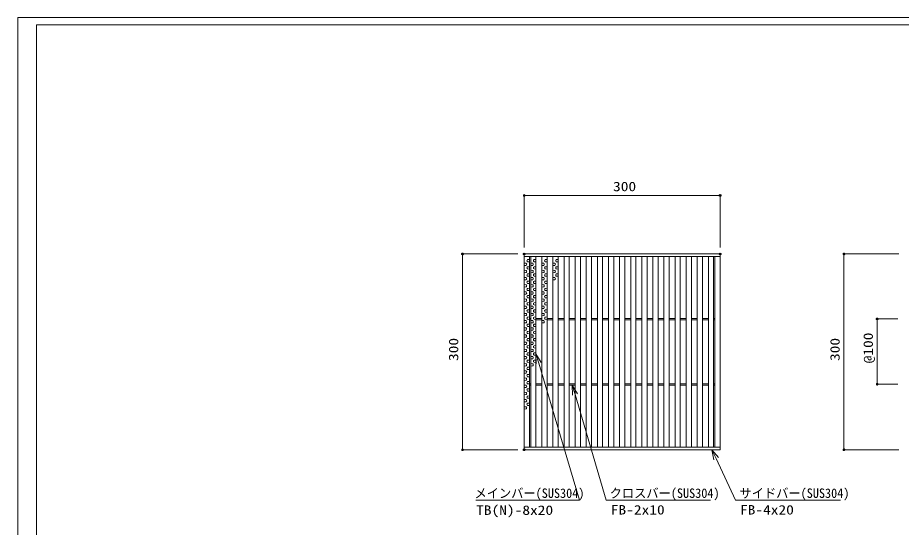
# Model space of a CAD drawing. Units: millimetres on the paper. Extents: x -216 to 216, y -153 to 153.
# Drawn here: x -215.3 to 55.3, y -3.6 to 152.7 of the extents above; entities that cross this region are included whole.
import ezdxf
from ezdxf.enums import TextEntityAlignment as Align

# ---------------------------------------------------------------- set-up
doc = ezdxf.new("R2010")
doc.units = ezdxf.units.MM
doc.header["$PDMODE"] = 32
doc.header["$PDSIZE"] = 0.5
for name, color, linetype, lineweight in [('0-0_A1FRAME', 1, 'Continuous', 9), ('0-2_蓋', 3, 'Continuous', 9), ('0-3_寸法', 4, 'Continuous', 9), ('0-4_0', 7, 'Continuous', 9)]:
    doc.layers.add(name, color=color, linetype=linetype, lineweight=lineweight)
doc.layers.add('0-5_Defpoints', color=7, linetype='Continuous')
doc.styles.add('ＭＳ ゴシック', font='')
doc.styles.get('ＭＳ ゴシック').set_extended_font_data('MS Gothic')

# ---------------------------------------------------------------- blocks, each defined once
blk = doc.blocks.new('_Dot')
at = {"layer": '0-4_0'}
for p, q in [((-0.5, 0), (-1, 0)), ((0.489, 0.1), (-0.489, 0.1)), ((0.399, 0.3), (-0.399, 0.3)), ((0.458, -0.199), (-0.458, -0.199)), ((0.3, -0.399), (-0.3, -0.399))]:
    blk.add_line(p, q, dxfattribs=at)
for points in [[(0.5, 0), (0.496, 0.063), (0.484, 0.124), (0.465, 0.184), (0.438, 0.241), (0.405, 0.294), (0.364, 0.342), (0.319, 0.385), (0.268, 0.422), (0.213, 0.452), (0.155, 0.476), (0.094, 0.491), (0.031, 0.499), (-0.031, 0.499), (-0.094, 0.491), (-0.155, 0.476), (-0.213, 0.452), (-0.268, 0.422), (-0.319, 0.385), (-0.364, 0.342), (-0.405, 0.294), (-0.438, 0.241), (-0.465, 0.184), (-0.484, 0.124), (-0.496, 0.063), (-0.5, 0), (0, 0)], [(-0.5, 0), (-0.496, -0.063), (-0.484, -0.124), (-0.465, -0.184), (-0.438, -0.241), (-0.405, -0.294), (-0.364, -0.342), (-0.319, -0.385), (-0.268, -0.422), (-0.213, -0.452), (-0.155, -0.476), (-0.094, -0.491), (-0.031, -0.499), (0.031, -0.499), (0.094, -0.491), (0.155, -0.476), (0.213, -0.452), (0.268, -0.422), (0.319, -0.385), (0.364, -0.342), (0.405, -0.294), (0.438, -0.241), (0.465, -0.184), (0.484, -0.124), (0.496, -0.063), (0.5, 0), (0, 0)]]:
    blk.add_lwpolyline(points, close=True, dxfattribs=at)
blk = doc.blocks.new('U31')
at = {"layer": '0-2_蓋'}
for p, q in [((0.2, 3.086), (0.8, 3.12)), ((-0.2, 1.986), (-0.8, 2.02)), ((-0.2, 1.314), (-0.8, 1.28)), ((0.2, 2.414), (0.8, 2.38)), ((0.2, 0.886), (0.8, 0.92)), ((0.2, 0.214), (0.8, 0.18)), ((-0.2, -0.214), (-0.8, -0.18)), ((-0.2, -0.886), (-0.8, -0.92)), ((-0.2, -2.414), (-0.8, -2.38)), ((0.2, -1.314), (0.8, -1.28)), ((0.2, -1.986), (0.8, -2.02)), ((-0.2, -3.086), (-0.8, -3.12))]:
    blk.add_line(p, q, dxfattribs=at)
for centre, start, end in [((0.484, 2.75), 130.27175, 229.72825), ((-0.484, 1.65), 310.27175, 49.72825), ((0.484, 0.55), 130.27175, 229.72825), ((-0.484, -0.55), 310.27175, 49.72825), ((-0.484, -2.75), 310.27175, 49.72825), ((0.484, -1.65), 130.27175, 229.72825)]:
    blk.add_arc(centre, 0.44, start, end, dxfattribs=at)
blk = doc.blocks.new('U30')
at = {"layer": '0-2_蓋'}
for p in [(0, 0), (0, -6.6), (0, -13.2), (0, -19.8), (0, -26.4), (0, -33), (0, -39.6)]:
    blk.add_blockref('U31', p, dxfattribs=at)
blk = doc.blocks.new('U32')
at = {"layer": '0-2_蓋'}
for p, q in [((0.2, 3.086), (0.8, 3.12)), ((-0.2, 1.986), (-0.8, 2.02)), ((-0.2, 1.314), (-0.8, 1.28)), ((0.2, 2.414), (0.8, 2.38)), ((0.2, 0.886), (0.8, 0.92)), ((0.2, 0.214), (0.8, 0.18)), ((-0.2, -0.214), (-0.8, -0.18)), ((-0.2, -0.886), (-0.8, -0.92)), ((-0.2, -2.414), (-0.8, -2.38)), ((0.2, -1.314), (0.8, -1.28)), ((0.2, -1.986), (0.8, -2.02)), ((-0.2, -3.086), (-0.8, -3.12))]:
    blk.add_line(p, q, dxfattribs=at)
for centre, start, end in [((0.484, 2.75), 130.27175, 229.72825), ((-0.484, 1.65), 310.27175, 49.72825), ((0.484, 0.55), 130.27175, 229.72825), ((-0.484, -0.55), 310.27175, 49.72825), ((-0.484, -2.75), 310.27175, 49.72825), ((0.484, -1.65), 130.27175, 229.72825)]:
    blk.add_arc(centre, 0.44, start, end, dxfattribs=at)
blk = doc.blocks.new('U33')
at = {"layer": '0-2_蓋'}
for p in [(0, 0), (0, -6.6), (0, -13.2), (0, -19.8), (0, -26.4)]:
    blk.add_blockref('U32', p, dxfattribs=at)
blk = doc.blocks.new('U35')
at = {"layer": '0-2_蓋'}
for p, q in [((0.2, 3.086), (0.8, 3.12)), ((-0.2, 1.986), (-0.8, 2.02)), ((-0.2, 1.314), (-0.8, 1.28)), ((0.2, 2.414), (0.8, 2.38)), ((0.2, 0.886), (0.8, 0.92)), ((0.2, 0.214), (0.8, 0.18)), ((-0.2, -0.214), (-0.8, -0.18)), ((-0.2, -0.886), (-0.8, -0.92)), ((-0.2, -2.414), (-0.8, -2.38)), ((0.2, -1.314), (0.8, -1.28)), ((0.2, -1.986), (0.8, -2.02)), ((-0.2, -3.086), (-0.8, -3.12))]:
    blk.add_line(p, q, dxfattribs=at)
for centre, start, end in [((0.484, 2.75), 130.27175, 229.72825), ((-0.484, 1.65), 310.27175, 49.72825), ((0.484, 0.55), 130.27175, 229.72825), ((-0.484, -0.55), 310.27175, 49.72825), ((-0.484, -2.75), 310.27175, 49.72825), ((0.484, -1.65), 130.27175, 229.72825)]:
    blk.add_arc(centre, 0.44, start, end, dxfattribs=at)
blk = doc.blocks.new('U34')
at = {"layer": '0-2_蓋'}
for p in [(0, 0), (0, -6.6), (0, -13.2)]:
    blk.add_blockref('U35', p, dxfattribs=at)
blk = doc.blocks.new('U37')
at = {"layer": '0-2_蓋'}
for p, q in [((0.2, 3.086), (0.8, 3.12)), ((-0.2, 1.986), (-0.8, 2.02)), ((-0.2, 1.314), (-0.8, 1.28)), ((0.2, 2.414), (0.8, 2.38)), ((0.2, 0.886), (0.8, 0.92)), ((0.2, 0.214), (0.8, 0.18)), ((-0.2, -0.214), (-0.8, -0.18)), ((-0.2, -0.886), (-0.8, -0.92)), ((-0.2, -2.414), (-0.8, -2.38)), ((0.2, -1.314), (0.8, -1.28)), ((0.2, -1.986), (0.8, -2.02)), ((-0.2, -3.086), (-0.8, -3.12))]:
    blk.add_line(p, q, dxfattribs=at)
for centre, start, end in [((0.484, 2.75), 130.27175, 229.72825), ((-0.484, 1.65), 310.27175, 49.72825), ((0.484, 0.55), 130.27175, 229.72825), ((-0.484, -0.55), 310.27175, 49.72825), ((-0.484, -2.75), 310.27175, 49.72825), ((0.484, -1.65), 130.27175, 229.72825)]:
    blk.add_arc(centre, 0.44, start, end, dxfattribs=at)
blk = doc.blocks.new('U36')
at = {"layer": '0-2_蓋'}
blk.add_blockref('U37', (0, 0), dxfattribs=at)
blk = doc.blocks.new('MLeader3')
at = {"layer": '0-3_寸法'}
for p, q in [((-56.603, 49.631), (-55.747, 46.756)), ((-43.605, 4.759), (-74.984, 4.759))]:
    blk.add_line(p, q, dxfattribs=at)
for points in [[(-56.517, 46.527), (-56.603, 49.631), (-54.977, 46.985)], [(-55.747, 46.756), (-43.245, 4.759), (-43.605, 4.759)]]:
    blk.add_lwpolyline(points, dxfattribs=at)
at = {"layer": '0-3_寸法', "style": 'ＭＳ ゴシック'}
for s, width, p in [('メインバー(SUS304)', 0.95, (-75.426, 4.604)), ('TB(N)-8x20', 1.2, (-74.925, -0.596))]:
    blk.add_text(s, height=2.889, dxfattribs=dict(at, width=width)).set_placement(p, align=Align.BOTTOM_LEFT)
blk = doc.blocks.new('MLeader4')
at = {"layer": '0-3_寸法'}
for p, q in [((-45.503, 40.023), (-44.651, 37.146)), ((-34.699, 4.759), (-3.152, 4.759))]:
    blk.add_line(p, q, dxfattribs=at)
for points in [[(-45.422, 36.918), (-45.503, 40.023), (-43.88, 37.375)], [(-44.651, 37.146), (-35.059, 4.759), (-34.699, 4.759)]]:
    blk.add_lwpolyline(points, dxfattribs=at)
at = {"layer": '0-3_寸法', "style": 'ＭＳ ゴシック'}
for s, width, p in [('クロスバー(SUS304)', 0.95, (-34.032, 4.604)), ('FB-2x10', 1.2, (-33.699, -0.487))]:
    blk.add_text(s, height=2.889, dxfattribs=dict(at, width=width)).set_placement(p, align=Align.BOTTOM_LEFT)
blk = doc.blocks.new('MLeader5')
at = {"layer": '0-3_寸法'}
for p, q in [((-2.704, 20.223), (-1.437, 17.504)), ((4.862, 4.759), (36.6, 4.759))]:
    blk.add_line(p, q, dxfattribs=at)
for points in [[(-2.166, 17.164), (-2.704, 20.223), (-0.708, 17.843)], [(-1.437, 17.504), (4.502, 4.759), (4.862, 4.759)]]:
    blk.add_lwpolyline(points, dxfattribs=at)
at = {"layer": '0-3_寸法', "style": 'ＭＳ ゴシック'}
for s, width, p in [('サイドバー(SUS304)', 0.95, (5.72, 4.604)), ('FB-4x20', 1.2, (5.862, -0.487))]:
    blk.add_text(s, height=2.889, dxfattribs=dict(at, width=width)).set_placement(p, align=Align.BOTTOM_LEFT)

msp = doc.modelspace()

# ---------------------------------------------------------------- linework, layer by layer
at = {"layer": '0-0_A1FRAME'}
msp.add_line((-209.574, 150.497), (-209.574, -150.485), dxfattribs=at)
msp.add_lwpolyline([(-215.321, 152.653), (-215.321, -152.64), (215.339, -152.64), (215.339, 152.653)], close=True, dxfattribs=at)
msp.add_lwpolyline([(199.534, -150.485), (199.534, 150.497), (-209.574, 150.497)], dxfattribs=at)
at = {"layer": '0-2_蓋'}
for p, q in [((-60.203, 20.223), (-60.203, 80.223)), ((-60.203, 80.223), (-0.203, 80.223)), ((-60.203, 79.423), (-0.203, 79.423)), ((-58.603, 21.023), (-58.603, 79.423)), ((-58.203, 21.023), (-58.203, 79.423)), ((-56.603, 21.023), (-56.603, 79.423)), ((-54.803, 21.023), (-54.803, 79.423)), ((-53.203, 21.023), (-53.203, 79.423)), ((-51.403, 21.023), (-51.403, 79.423)), ((-49.803, 21.023), (-49.803, 79.423)), ((-48.003, 21.023), (-48.003, 79.423)), ((-46.403, 21.023), (-46.403, 79.423)), ((-44.603, 21.023), (-44.603, 79.423)), ((-43.003, 21.023), (-43.003, 79.423)), ((-41.203, 21.023), (-41.203, 79.423)), ((-39.603, 21.023), (-39.603, 79.423)), ((-37.803, 21.023), (-37.803, 79.423)), ((-36.203, 21.023), (-36.203, 79.423)), ((-34.403, 21.023), (-34.403, 79.423)), ((-32.803, 21.023), (-32.803, 79.423)), ((-31.003, 21.023), (-31.003, 79.423)), ((-29.403, 21.023), (-29.403, 79.423)), ((-27.603, 21.023), (-27.603, 79.423)), ((-26.003, 21.023), (-26.003, 79.423)), ((-24.203, 21.023), (-24.203, 79.423)), ((-22.603, 21.023), (-22.603, 79.423)), ((-20.803, 21.023), (-20.803, 79.423)), ((-19.203, 21.023), (-19.203, 79.423)), ((-17.403, 21.023), (-17.403, 79.423)), ((-15.803, 21.023), (-15.803, 79.423)), ((-14.003, 21.023), (-14.003, 79.423)), ((-12.403, 21.023), (-12.403, 79.423)), ((-10.603, 21.023), (-10.603, 79.423)), ((-9.003, 21.023), (-9.003, 79.423)), ((-7.203, 21.023), (-7.203, 79.423)), ((-5.603, 21.023), (-5.603, 79.423)), ((-3.803, 21.023), (-3.803, 79.423)), ((-2.203, 21.023), (-2.203, 79.423)), ((-1.803, 21.023), (-1.803, 79.423)), ((-0.203, 20.223), (-0.203, 80.223)), ((-58.603, 60.423), (-58.203, 60.423)), ((-58.603, 60.023), (-58.203, 60.023)), ((-56.603, 60.423), (-54.803, 60.423)), ((-56.603, 60.023), (-54.803, 60.023)), ((-53.203, 60.423), (-51.403, 60.423)), ((-53.203, 60.023), (-51.403, 60.023)), ((-49.803, 60.423), (-48.003, 60.423)), ((-49.803, 60.023), (-48.003, 60.023)), ((-46.403, 60.423), (-44.603, 60.423)), ((-46.403, 60.023), (-44.603, 60.023)), ((-43.003, 60.423), (-41.203, 60.423)), ((-43.003, 60.023), (-41.203, 60.023)), ((-39.603, 60.423), (-37.803, 60.423)), ((-39.603, 60.023), (-37.803, 60.023)), ((-36.203, 60.423), (-34.403, 60.423)), ((-36.203, 60.023), (-34.403, 60.023)), ((-32.803, 60.423), (-31.003, 60.423)), ((-32.803, 60.023), (-31.003, 60.023)), ((-29.403, 60.423), (-27.603, 60.423)), ((-29.403, 60.023), (-27.603, 60.023)), ((-26.003, 60.423), (-24.203, 60.423)), ((-26.003, 60.023), (-24.203, 60.023)), ((-22.603, 60.423), (-20.803, 60.423)), ((-22.603, 60.023), (-20.803, 60.023)), ((-19.203, 60.423), (-17.403, 60.423)), ((-19.203, 60.023), (-17.403, 60.023)), ((-15.803, 60.423), (-14.003, 60.423)), ((-15.803, 60.023), (-14.003, 60.023)), ((-12.403, 60.423), (-10.603, 60.423)), ((-12.403, 60.023), (-10.603, 60.023)), ((-9.003, 60.423), (-7.203, 60.423)), ((-9.003, 60.023), (-7.203, 60.023)), ((-5.603, 60.423), (-3.803, 60.423)), ((-5.603, 60.023), (-3.803, 60.023)), ((-1.803, 60.423), (-2.203, 60.423)), ((-1.803, 60.023), (-2.203, 60.023)), ((-58.603, 40.423), (-58.203, 40.423)), ((-58.603, 40.023), (-58.203, 40.023)), ((-56.603, 40.423), (-54.803, 40.423)), ((-56.603, 40.023), (-54.803, 40.023)), ((-53.203, 40.423), (-51.403, 40.423)), ((-53.203, 40.023), (-51.403, 40.023)), ((-49.803, 40.423), (-48.003, 40.423)), ((-49.803, 40.023), (-48.003, 40.023)), ((-46.403, 40.423), (-44.603, 40.423)), ((-46.403, 40.023), (-44.603, 40.023)), ((-43.003, 40.423), (-41.203, 40.423)), ((-43.003, 40.023), (-41.203, 40.023)), ((-39.603, 40.423), (-37.803, 40.423)), ((-39.603, 40.023), (-37.803, 40.023)), ((-36.203, 40.423), (-34.403, 40.423)), ((-36.203, 40.023), (-34.403, 40.023)), ((-32.803, 40.423), (-31.003, 40.423)), ((-32.803, 40.023), (-31.003, 40.023)), ((-29.403, 40.423), (-27.603, 40.423)), ((-29.403, 40.023), (-27.603, 40.023)), ((-26.003, 40.423), (-24.203, 40.423)), ((-26.003, 40.023), (-24.203, 40.023)), ((-22.603, 40.423), (-20.803, 40.423)), ((-22.603, 40.023), (-20.803, 40.023)), ((-19.203, 40.423), (-17.403, 40.423)), ((-19.203, 40.023), (-17.403, 40.023)), ((-15.803, 40.423), (-14.003, 40.423)), ((-15.803, 40.023), (-14.003, 40.023)), ((-12.403, 40.423), (-10.603, 40.423)), ((-12.403, 40.023), (-10.603, 40.023)), ((-9.003, 40.423), (-7.203, 40.423)), ((-9.003, 40.023), (-7.203, 40.023)), ((-5.603, 40.423), (-3.803, 40.423)), ((-5.603, 40.023), (-3.803, 40.023)), ((-1.803, 40.423), (-2.203, 40.423)), ((-1.803, 40.023), (-2.203, 40.023)), ((-60.203, 21.023), (-0.203, 21.023)), ((-60.203, 20.223), (-0.203, 20.223))]:
    msp.add_line(p, q, dxfattribs=at)
at = {"layer": '0-3_寸法'}
for p, q in [((-60.203, 82.223), (-60.203, 98.156)), ((-59.703, 98.156), (-0.703, 98.156)), ((-0.203, 82.223), (-0.203, 98.156)), ((-62.203, 80.223), (-79.091, 80.223)), ((-79.091, 20.723), (-79.091, 79.723)), ((54.563, 80.223), (37.705, 80.223)), ((37.705, 20.723), (37.705, 79.723)), ((54.24, 60.303), (47.874, 60.303)), ((47.874, 40.803), (47.874, 59.803)), ((54.24, 40.303), (47.874, 40.303)), ((-62.203, 20.223), (-79.091, 20.223)), ((54.563, 20.223), (37.705, 20.223))]:
    msp.add_line(p, q, dxfattribs=at)
at = {"layer": '0-5_Defpoints'}
for p in [(-0.203, 98.156), (-79.091, 80.223), (-60.203, 80.223), (-60.203, 80.223), (-0.203, 80.223), (37.705, 80.223), (47.874, 60.303), (-60.203, 20.223)]:
    msp.add_point(p, dxfattribs=at)

# ---------------------------------------------------------------- block references
at = {"layer": '0-2_蓋'}
for name, p in [('U30', (-59.403, 75.408)), ('U33', (-57.403, 75.408)), ('U34', (-54.003, 75.408)), ('U36', (-50.603, 75.408))]:
    msp.add_blockref(name, p, dxfattribs=at)
at = {"layer": '0-3_寸法', "xscale": 0.5, "yscale": 0.5}
for p, rotation in [((-60.203, 98.156), 180), ((-79.091, 80.223), 90), ((37.705, 80.223), 90), ((47.874, 60.303), 90), ((47.874, 40.303), 270), ((-79.091, 20.223), 270), ((37.705, 20.223), 270)]:
    msp.add_blockref('_Dot', p, dxfattribs=dict(at, rotation=rotation))
msp.add_blockref('_Dot', (-0.203, 98.156), dxfattribs=at)
at = {"layer": '0-3_寸法'}
for name in ['MLeader3', 'MLeader4', 'MLeader5']:
    msp.add_blockref(name, (0, 0), dxfattribs=at)

# ---------------------------------------------------------------- texts
at = {"layer": '0-3_寸法', "style": 'ＭＳ ゴシック', "width": 1.2}
msp.add_text('300', height=2.889, dxfattribs=at).set_placement((-33.003, 98.601), align=Align.BOTTOM_LEFT)
for s, p in [('300', (-79.536, 47.423)), ('300', (37.26, 47.423)), ('@100', (47.43, 46.703))]:
    msp.add_text(s, height=2.889, rotation=90, dxfattribs=at).set_placement(p, align=Align.BOTTOM_LEFT)

doc.saveas('drawing.dxf')
